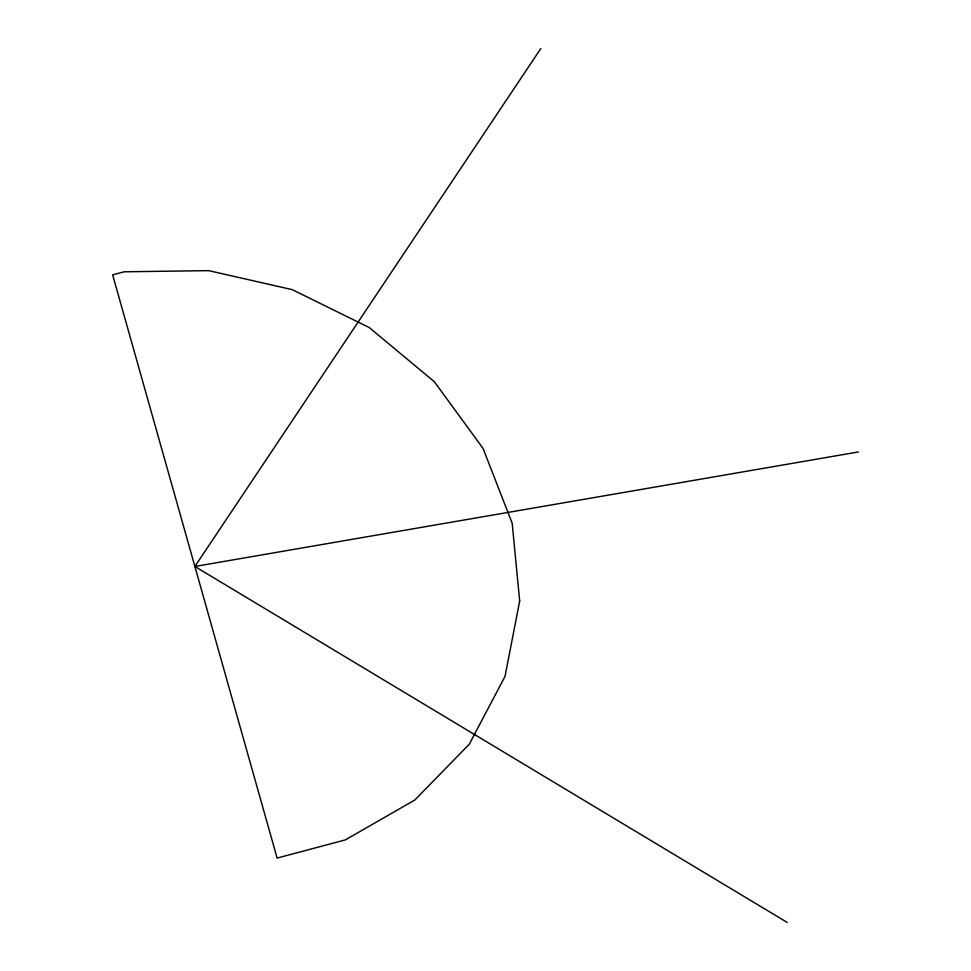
<?xml version="1.0" encoding="UTF-8"?>
<svg xmlns="http://www.w3.org/2000/svg" width="971" height="971" viewBox="0 0 971 971"><rect width="100%" height="100%" fill="white"/><g stroke="black" fill="none" stroke-linecap="round" stroke-linejoin="round"><path stroke-width="1.46" d="M787.25 922.45L194.88 566.469L540.798 48.55M194.88 566.469L858.352 451.964M519.679 600.964L505.041 676.35L469.26 744.259L414.787 800.043L345.336 839.903L277.123 858.073L112.648 274.866L124.142 271.795L208.68 270.642L292.271 289.649L369.223 327.53L434.304 381.688L483.06 448.432L512.178 523.223L519.679 600.964"/></g></svg>
